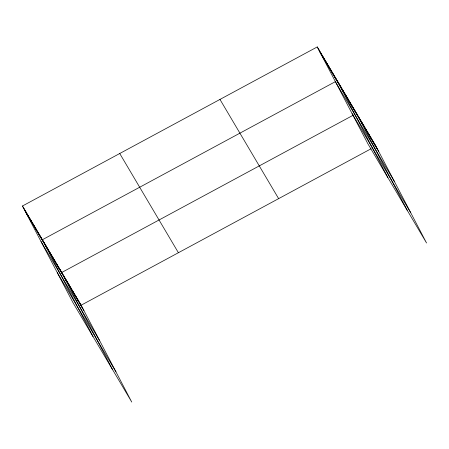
<?xml version="1.0" encoding="UTF-8"?>
<svg xmlns="http://www.w3.org/2000/svg" width="449" height="449" viewBox="0 0 449 449"><rect width="100%" height="100%" fill="white"/><g stroke="black" fill="none" stroke-linecap="round" stroke-linejoin="round"><path stroke-width="0.67" d="M22.45 206.001L81.117 305.213L131.753 402.063L73.08 302.851L22.45 206.001L317.247 46.937L375.92 146.149L426.55 242.999L367.883 143.787L317.247 46.937M335.369 81.651L42.397 239.732L93.027 336.582M353.515 115.051L61.76 272.476L112.39 369.325M81.117 305.213L371.054 148.771M320.036 52.269L378.703 151.481M335.824 82.47L394.497 181.682M352.095 113.586L410.762 212.798M219.965 99.425L278.633 198.638M119.731 153.507L178.405 252.72M25.239 211.333L83.907 310.545M41.027 241.534L99.695 340.746M57.292 272.65L115.965 371.862M374.157 143.169L376.947 148.507M372.395 140.195L375.184 145.527M370.638 137.22L373.428 142.552M368.876 134.24L371.665 139.577M367.119 131.265L369.903 136.603M365.357 128.291L368.146 133.622M363.595 125.316L366.384 130.648M361.838 122.336L364.627 127.673M360.076 119.361L362.865 124.693M358.319 116.386L361.103 121.718M356.557 113.406L407.187 210.261M354.794 110.432L357.584 115.763M353.037 107.457L355.827 112.789M351.275 104.477L354.065 109.814M349.518 101.502L352.308 106.834M347.756 98.527L350.546 103.859M345.994 95.547L348.783 100.885M344.237 92.573L347.026 97.91M342.475 89.598L345.264 94.93M340.718 86.623L343.507 91.955M338.956 83.643L341.745 88.981M337.193 80.668L387.829 177.518M335.532 77.857L338.322 83.188M333.871 75.045L336.66 80.382M332.209 72.233L334.999 77.57M330.548 69.427L333.338 74.758M328.887 66.615L331.671 71.947M327.22 63.803L330.009 69.135M325.559 60.991L328.348 66.323M323.897 58.179L326.687 63.511M322.236 55.367L325.025 60.705M320.575 52.555L323.364 57.893M318.913 49.749L321.697 55.081M79.361 302.239L82.15 307.571M77.598 299.259L80.388 304.596M75.836 296.284L78.626 301.616M74.079 293.309L76.869 298.641M72.317 290.329L75.106 295.666M70.56 287.354L73.35 292.692M68.798 284.38L71.587 289.712M67.041 281.405L69.825 286.737M65.279 278.425L68.068 283.762M63.517 275.45L66.306 280.782M59.998 269.495L62.787 274.833M58.241 266.521L61.025 271.853M56.479 263.546L59.268 268.878M54.716 260.566L57.506 265.903M52.96 257.591L55.749 262.923M51.197 254.617L53.987 259.949M49.441 251.636L52.224 256.974M47.678 248.662L50.468 253.994M45.916 245.687L48.705 251.019M44.159 242.713L46.949 248.044M40.736 236.92L43.525 242.258M39.074 234.114L41.864 239.446M37.413 231.302L40.197 236.634M35.746 228.49L38.535 233.822M34.085 225.679L36.874 231.011M32.423 222.867L35.213 228.199M30.762 220.055L33.552 225.392M29.101 217.243L31.89 222.581M27.44 214.437L30.223 219.769M25.773 211.625L28.562 216.957M24.111 208.813L26.901 214.145"/></g></svg>
